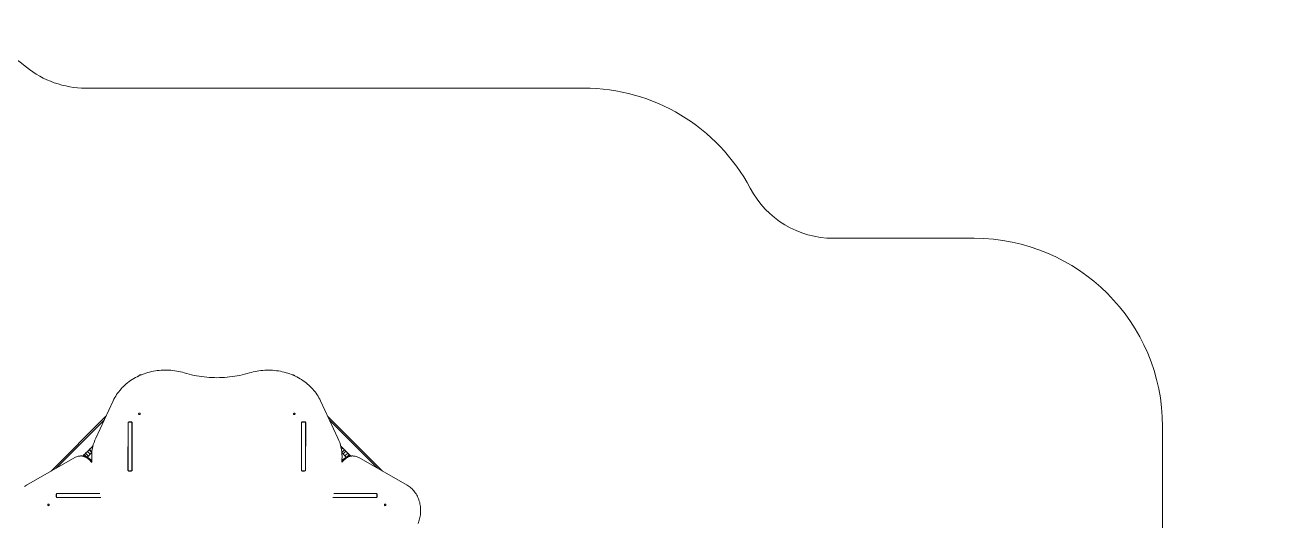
# Model space of a CAD drawing. Header units: millimetres. Extents: x -9608 to 9087, y -7864 to 6934.
# Drawn here: x 2400 to 9087, y 4302 to 6934 of the extents above; entities that cross this region are included whole.
import ezdxf

# ---------------------------------------------------------------- set-up
doc = ezdxf.new("R2010")
doc.units = ezdxf.units.MM
doc.layers.add('DIKOM_ЗОНА', color=80, linetype='Continuous')
doc.layers.add('DIKOM_ОБЪЕКТ', color=7, linetype='Continuous')

msp = doc.modelspace()

# ---------------------------------------------------------------- linework, layer by layer
at = {"layer": 'DIKOM_ЗОНА', "color": 3, "lineweight": 15}
msp.add_lwpolyline([(2280.36, -6275.022, -0.21386104), (2653.598, -6107.728), (5425.005, -6107.728, 0.41421356), (6425.005, -5107.728), (6425.005, -4261.037, -0.41421356), (6925.005, -3761.037), (7587.281, -3761.037, 0.42092055), (9086.89, -2226.773), (9072.479, -1596.07, 0.40428966), (7589.605, -130.427, -0.41094637), (6600.76, 869.499), (6600.756, 1251.344, -0.3376398), (7335.642, 2215.573, 0.33763655), (8437.97, 3661.898), (8437.97, 4802.31, 0.41421356), (7437.97, 5802.31), (6690.583, 5802.31, -0.27765122), (6248.825, 6068.11, 0.27765122), (5365.309, 6599.71), (2721.042, 6599.71, -0.17181305), (2406.41, 6711.115, 0.17181305), (1777.145, 6933.924)], format="xyb", dxfattribs=at)
at = {"layer": 'DIKOM_ОБЪЕКТ', "color": 7, "linetype": 'Continuous', "lineweight": 15}
for p, q in [((2867.145, 4940.018), (2774.676, 4741.869)), ((3968.036, 4939.359), (4060.184, 4741.045)), ((2828.525, 4857.258), (2537.54, 4566.27)), ((2818.622, 4836.046), (2563.892, 4581.317)), ((2945.712, 4823.172), (2945.499, 4571.159)), ((2945.712, 4815.672), (2945.499, 4570.919)), ((2945.712, 4815.672), (2945.712, 4823.172)), ((2945.88, 4826.517), (2966.891, 4826.517)), ((2945.88, 4566.71), (2945.88, 4826.517)), ((2962.115, 4828.358), (2951.724, 4828.365)), ((2951.724, 4826.517), (2951.724, 4828.365)), ((2962.115, 4826.517), (2962.115, 4828.358)), ((2966.891, 4566.71), (2966.891, 4826.517)), ((2967.899, 4571.075), (2968.112, 4823.158)), ((3866.504, 4570.499), (3866.717, 4822.582)), ((3866.504, 4570.319), (3866.717, 4815.082)), ((3866.717, 4815.082), (3866.717, 4822.582)), ((3866.885, 4568.145), (3866.885, 4826.082)), ((3869.601, 4826.517), (3886.218, 4826.517)), ((3872.714, 4827.774), (3883.121, 4827.768)), ((3872.714, 4826.517), (3872.714, 4827.774)), ((3883.121, 4826.517), (3883.121, 4827.768)), ((3887.881, 4567.668), (3887.881, 4826.082)), ((3889.117, 4822.568), (3888.904, 4570.554)), ((4296.237, 4566.273), (4007.007, 4855.5)), ((4269.87, 4581.321), (4016.818, 4834.367)), ((2753.101, 4693.533), (2759.799, 4700.23)), ((2753.101, 4693.533), (2757.312, 4689.319)), ((4075.046, 4699.146), (4075.29, 4698.911)), ((4075.29, 4698.911), (4075.137, 4698.77)), ((4085.406, 4688.782), (4078.647, 4682.02)), ((4085.406, 4688.782), (4094.806, 4679.391)), ((2406.696, 4491.582), (2663.44, 4638.137)), ((2701.633, 4646.421), (2694.141, 4646.421)), ((2705.844, 4646.273), (2713.229, 4653.649)), ((2713.229, 4653.649), (2725.238, 4641.64)), ((2720.37, 4660.803), (2730.655, 4671.085)), ((2720.37, 4660.803), (2735.233, 4645.954)), ((2730.655, 4671.085), (2745.502, 4656.235)), ((2735.233, 4645.954), (2745.502, 4656.235)), ((2738.94, 4679.371), (2740.604, 4681.036)), ((2738.94, 4679.371), (2753.726, 4664.592)), ((2739.49, 4626.895), (2754.275, 4612.109)), ((2746.997, 4626.895), (2739.49, 4626.895)), ((2740.604, 4681.036), (2754.016, 4667.63)), ((2746.997, 4626.895), (2753.436, 4620.452)), ((2752.826, 4644.527), (2752.826, 4637.027)), ((4080.585, 4613.213), (4094.272, 4626.897)), ((4094.806, 4679.391), (4080.859, 4665.44)), ((4081.363, 4621.488), (4086.78, 4626.897)), ((4081.866, 4636.56), (4081.866, 4644.06)), ((4086.78, 4626.897), (4094.272, 4626.897)), ((4101.962, 4672.237), (4087.115, 4657.388)), ((4087.115, 4657.388), (4097.385, 4647.106)), ((4112.247, 4661.956), (4097.385, 4647.106)), ((4101.962, 4672.237), (4112.247, 4661.956)), ((4120.532, 4653.67), (4108.462, 4641.613)), ((4122.195, 4652.004), (4113.742, 4643.553)), ((4120.532, 4653.67), (4122.195, 4652.004)), ((4139.636, 4646.423), (4132.129, 4646.423)), ((4170.337, 4638.138), (4427.081, 4491.583)), ((2945.88, 4566.71), (2966.891, 4566.71)), ((2951.495, 4565.959), (2961.887, 4565.952)), ((3868.472, 4566.71), (3886.935, 4566.71)), ((3882.892, 4565.362), (3872.501, 4565.369)), ((2565.036, 4431.263), (2565.036, 4441.663)), ((2566.333, 4441.663), (2565.036, 4441.663)), ((2566.333, 4431.263), (2565.036, 4431.263)), ((2566.333, 4425.963), (2566.333, 4446.963)), ((2796.13, 4446.963), (2566.333, 4446.963)), ((2801.822, 4425.963), (2566.333, 4425.963)), ((2570.224, 4447.663), (2795.947, 4447.663)), ((2802.005, 4425.263), (2570.224, 4425.263)), ((4263.538, 4425.263), (4032.55, 4425.263)), ((4032.733, 4425.963), (4267.444, 4425.963)), ((4038.455, 4446.963), (4267.444, 4446.963)), ((4038.638, 4447.663), (4263.538, 4447.663)), ((4267.444, 4446.963), (4267.444, 4425.963)), ((4267.444, 4441.663), (4268.741, 4441.663)), ((4267.444, 4431.263), (4268.741, 4431.263)), ((4268.741, 4441.663), (4268.741, 4431.263))]:
    msp.add_line(p, q, dxfattribs=at)
at = {"layer": 'DIKOM_ОБЪЕКТ', "color": 7, "linetype": 'Continuous', "lineweight": 15, "flags": 128}
for points in [[(2867.145, 4940.018), (2871.204, 4948.304), (2875.583, 4956.463), (2880.298, 4964.486), (2885.333, 4972.362), (2890.674, 4980.083), (2896.32, 4987.638), (2902.27, 4995.02), (2908.511, 5002.219), (2915.042, 5009.226), (2921.832, 5016.034), (2928.912, 5022.633), (2936.237, 5029.016), (2943.82, 5035.176), (2951.633, 5041.104), (2959.689, 5046.795), (2967.96, 5052.24), (2976.459, 5057.434), (2985.141, 5062.37), (2994.022, 5067.043), (3003.085, 5071.446), (3012.332, 5075.574), (3021.732, 5079.423), (3031.268, 5082.988), (3040.942, 5086.264), (3050.754, 5089.248), (3060.672, 5091.936), (3070.697, 5094.325), (3080.814, 5096.411), (3090.991, 5098.194), (3101.245, 5099.669), (3111.56, 5100.836), (3121.905, 5101.693), (3132.281, 5102.239), (3142.657, 5102.474), (3153.064, 5102.396), (3163.44, 5102.007), (3173.801, 5101.307), (3184.131, 5100.296), (3194.415, 5098.976), (3204.639, 5097.349), (3214.786, 5095.416), (3224.857, 5093.179), (3234.821, 5090.642), (3244.693, 5087.807)], [(3590.686, 5087.614), (3577.823, 5083.881), (3564.853, 5080.437), (3551.791, 5077.286), (3538.638, 5074.429), (3525.409, 5071.869), (3512.088, 5069.606), (3498.721, 5067.643), (3485.294, 5065.981), (3471.82, 5064.621), (3458.316, 5063.564), (3444.781, 5062.811), (3431.232, 5062.362), (3417.667, 5062.217), (3404.102, 5062.377), (3390.552, 5062.841), (3377.017, 5063.61), (3363.513, 5064.682), (3350.055, 5066.057), (3336.627, 5067.733), (3323.26, 5069.711), (3309.955, 5071.988), (3296.725, 5074.564), (3283.572, 5077.435), (3270.511, 5080.601), (3257.541, 5084.059), (3244.693, 5087.807)], [(3590.686, 5087.614), (3600.558, 5090.439), (3610.538, 5092.965), (3620.608, 5095.191), (3630.756, 5097.113), (3640.994, 5098.729), (3651.279, 5100.038), (3661.609, 5101.037), (3671.97, 5101.726), (3682.346, 5102.103), (3692.752, 5102.168), (3703.143, 5101.921), (3713.519, 5101.363), (3723.865, 5100.494), (3734.164, 5099.315), (3744.418, 5097.827), (3754.611, 5096.033), (3764.712, 5093.934), (3774.738, 5091.533), (3784.656, 5088.833), (3794.452, 5085.838), (3804.126, 5082.549), (3813.663, 5078.973), (3823.062, 5075.112), (3832.294, 5070.972), (3841.342, 5066.557), (3850.223, 5061.874), (3858.905, 5056.926), (3867.389, 5051.721), (3875.659, 5046.265), (3883.701, 5040.564), (3891.513, 5034.625), (3899.081, 5028.455), (3906.406, 5022.062), (3913.47, 5015.453), (3920.261, 5008.637), (3926.761, 5001.62), (3933.002, 4994.413), (3938.937, 4987.022), (3944.568, 4979.459), (3949.893, 4971.73), (3954.913, 4963.846), (3959.613, 4955.817), (3963.992, 4947.651), (3968.036, 4939.359)], [(2945.712, 4823.172), (2945.834, 4824.186), (2945.88, 4824.401)], [(2945.712, 4815.672), (2945.834, 4816.686), (2945.88, 4816.901)], [(3010.852, 4870.329), (3010.669, 4869.255), (3010.15, 4868.269), (3009.326, 4867.45), (3008.273, 4866.864), (3007.083, 4866.56), (3005.832, 4866.56), (3004.626, 4866.867), (3003.574, 4867.454), (3002.75, 4868.274), (3002.231, 4869.261), (3002.048, 4870.335), (3002.231, 4871.408), (3002.75, 4872.394), (3003.574, 4873.213), (3004.626, 4873.799), (3005.832, 4874.104), (3007.083, 4874.103), (3008.289, 4873.797), (3009.341, 4873.21), (3010.15, 4872.389), (3010.669, 4871.403), (3010.852, 4870.329)], [(3832.858, 4869.802), (3832.675, 4868.729), (3832.156, 4867.742), (3831.332, 4866.923), (3830.28, 4866.337), (3829.074, 4866.033), (3827.823, 4866.033), (3826.617, 4866.34), (3825.565, 4866.927), (3824.756, 4867.747), (3824.237, 4868.734), (3824.054, 4869.808), (3824.237, 4870.881), (3824.756, 4871.867), (3825.58, 4872.686), (3826.633, 4873.272), (3827.838, 4873.577), (3829.089, 4873.576), (3830.28, 4873.27), (3831.332, 4872.683), (3832.156, 4871.863), (3832.675, 4870.876), (3832.858, 4869.802)], [(3866.717, 4822.582), (3866.824, 4823.595), (3866.885, 4823.808)], [(3866.717, 4815.082), (3866.824, 4816.095), (3866.885, 4816.308)], [(2740.604, 4681.036), (2741.794, 4682.222), (2743.137, 4683.562), (2744.601, 4685.034), (2746.188, 4686.616), (2747.852, 4688.283), (2749.576, 4690.01), (2751.346, 4691.769), (2753.101, 4693.533)], [(4075.29, 4698.911), (4076.663, 4697.529), (4078.036, 4696.155), (4079.394, 4694.801), (4080.707, 4693.482), (4081.988, 4692.208), (4083.209, 4690.992), (4084.354, 4689.847), (4085.406, 4688.782)], [(2663.44, 4638.137), (2667.789, 4640.41), (2672.275, 4642.331), (2676.852, 4643.892), (2681.522, 4645.083), (2686.252, 4645.9), (2691.013, 4646.34), (2695.789, 4646.398), (2700.565, 4646.077), (2705.295, 4645.376), (2709.994, 4644.3), (2714.603, 4642.853), (2719.119, 4641.043), (2723.514, 4638.877), (2727.771, 4636.367), (2731.86, 4633.524), (2735.782, 4630.362), (2739.49, 4626.895)], [(2713.229, 4653.649), (2713.977, 4654.403), (2714.786, 4655.212), (2715.64, 4656.069), (2716.54, 4656.966), (2717.471, 4657.897), (2718.417, 4658.852), (2719.394, 4659.823), (2720.37, 4660.803)], [(2729.129, 4639.855), (2729.633, 4640.363), (2730.487, 4641.22), (2731.387, 4642.117), (2732.318, 4643.047), (2733.279, 4644.002), (2734.241, 4644.974), (2735.233, 4645.954)], [(2730.655, 4671.085), (2731.845, 4672.271), (2733.02, 4673.442), (2734.149, 4674.584), (2735.248, 4675.682), (2736.301, 4676.722), (2737.262, 4677.692), (2738.147, 4678.578), (2738.94, 4679.371)], [(2745.502, 4656.235), (2746.692, 4657.422), (2747.867, 4658.593), (2749.011, 4659.735), (2750.11, 4660.833), (2751.147, 4661.873), (2752.109, 4662.842), (2752.994, 4663.729), (2753.711, 4664.437)], [(4081.027, 4663.465), (4081.515, 4662.979), (4082.37, 4662.122), (4083.27, 4661.225), (4084.201, 4660.295), (4085.162, 4659.34), (4086.124, 4658.368), (4087.115, 4657.388)], [(4094.272, 4626.897), (4097.995, 4630.363), (4101.901, 4633.526), (4106.006, 4636.369), (4110.263, 4638.879), (4114.658, 4641.044), (4119.174, 4642.855), (4123.782, 4644.301), (4128.467, 4645.378), (4133.212, 4646.078), (4137.973, 4646.4), (4142.764, 4646.341), (4147.525, 4645.902), (4152.255, 4645.085), (4156.909, 4643.893), (4161.502, 4642.333), (4165.973, 4640.412), (4170.337, 4638.138)], [(4094.806, 4679.391), (4095.554, 4678.637), (4096.362, 4677.828), (4097.232, 4676.971), (4098.117, 4676.074), (4099.048, 4675.144), (4100.009, 4674.189), (4100.986, 4673.217), (4101.962, 4672.237)], [(4097.385, 4647.106), (4098.575, 4645.92), (4099.75, 4644.749), (4100.894, 4643.607), (4101.993, 4642.509), (4103.03, 4641.469), (4103.992, 4640.499), (4104.648, 4639.856)], [(4112.247, 4661.956), (4113.422, 4660.769), (4114.597, 4659.598), (4115.741, 4658.456), (4116.84, 4657.358), (4117.877, 4656.318), (4118.854, 4655.349), (4119.739, 4654.462), (4120.532, 4653.67)], [(2945.88, 4569.32), (2945.605, 4570.145), (2945.499, 4571.159)], [(3866.885, 4568.73), (3866.626, 4569.495), (3866.504, 4570.499)], [(2395.618, 4484.468), (2401.08, 4488.181), (2406.696, 4491.582)], [(4427.081, 4491.583), (4432.696, 4488.182), (4438.144, 4484.469), (4443.439, 4480.454), (4448.566, 4476.145), (4453.494, 4471.553), (4458.224, 4466.689), (4462.756, 4461.564), (4467.044, 4456.19), (4471.118, 4450.581), (4474.948, 4444.75), (4478.519, 4438.71), (4481.83, 4432.477), (4484.882, 4426.064), (4487.659, 4419.486), (4490.146, 4412.761), (4492.358, 4405.903), (4494.266, 4398.929), (4495.883, 4391.856), (4497.195, 4384.7), (4498.218, 4377.479), (4498.92, 4370.209), (4499.316, 4362.908), (4499.408, 4355.593), (4499.194, 4348.281), (4498.66, 4340.991), (4497.836, 4333.739), (4496.692, 4326.543), (4495.242, 4319.419), (4493.503, 4312.385), (4491.473, 4305.458)], [(2523.029, 4391.363), (2524.097, 4391.184), (2525.088, 4390.664), (2525.912, 4389.844), (2526.492, 4388.79), (2526.797, 4387.589), (2526.797, 4386.336), (2526.492, 4385.135), (2525.912, 4384.081), (2525.088, 4383.261), (2524.097, 4382.741), (2523.029, 4382.563), (2521.96, 4382.741), (2520.969, 4383.261), (2520.145, 4384.081), (2519.565, 4385.135), (2519.26, 4386.336), (2519.26, 4387.589), (2519.565, 4388.79), (2520.145, 4389.844), (2520.969, 4390.664), (2521.96, 4391.184), (2523.029, 4391.363)], [(4310.733, 4382.563), (4309.665, 4382.741), (4308.673, 4383.262), (4307.864, 4384.082), (4307.269, 4385.135), (4306.964, 4386.337), (4306.964, 4387.589), (4307.269, 4388.791), (4307.864, 4389.845), (4308.673, 4390.665), (4309.665, 4391.185), (4310.733, 4391.363), (4311.816, 4391.185), (4312.793, 4390.665), (4313.617, 4389.845), (4314.212, 4388.791), (4314.517, 4387.589), (4314.517, 4386.337), (4314.212, 4385.135), (4313.617, 4384.082), (4312.793, 4383.262), (4311.816, 4382.741), (4310.733, 4382.563)], [(4491.473, 4305.458), (4486.041, 4287.851)]]:
    msp.add_lwpolyline(points, dxfattribs=at)
at = {"layer": 'DIKOM_ОБЪЕКТ', "color": 7, "linetype": 'Continuous', "lineweight": 15}
for centre, radius, start, end in [((2951.584, 4822.079), 6.287, 88.725682, 135.0969591), ((2962.231, 4822.031), 6.327, 45.1490373, 91.0424878), ((2963.251, 4823.09), 4.862, 0.7997882, 41.5119182), ((2963.183, 4815.546), 4.942, 4.0844015, 41.3706708), ((3006.457, 4861.665), 4.978, 81.006817, 98.993183), ((3828.456, 4860.861), 5.253, 81.3956947, 98.6043053), ((3872.59, 4821.467), 6.308, 88.8715305, 132.9850378), ((3883.274, 4821.559), 6.21, 46.7399215, 91.4185075), ((3884.364, 4822.525), 4.753, 0.5082225, 42.2745206), ((3884.422, 4815.061), 4.686, 3.0167503, 42.4270497), ((2983.028, 4643.977), 230.202, 154.8338074, 179.8630182), ((3852.605, 4643.721), 229.261, 0.0846512, 25.1197645), ((2700.817, 4582.064), 64.362, 44.1505796, 89.2735255), ((2981.878, 4637.194), 229.052, 180.0418393, 186.0281017), ((3858.244, 4636.371), 223.622, 354.318016, 0.0482668), ((4132.744, 4582.568), 63.857, 90.5520275, 136.0379002), ((3952.631, 4476.933), 243.725, 44.0117208, 45.915363), ((2951.45, 4572.54), 6.581, 242.3641454, 270.391087), ((2961.938, 4572.58), 6.628, 269.5577153, 297.6618842), ((2962.966, 4571.25), 4.936, 322.6862536, 357.9680475), ((3872.335, 4571.518), 6.151, 213.2489063, 271.5441043), ((3883.273, 4570.998), 5.649, 266.1340114, 355.4978202), ((2571.49, 4441.75), 6.455, 143.0324112, 180.7715062), ((2571.49, 4431.176), 6.455, 179.2284752, 216.9676133), ((2570.244, 4443.04), 4.623, 90.2452638, 121.9428989), ((2570.244, 4429.886), 4.623, 238.0571045, 269.7547842), ((2577.736, 4443.04), 4.623, 90.0536796, 121.9436319), ((2577.736, 4429.885), 4.623, 238.0563722, 269.9463674), ((4256.026, 4443.04), 4.623, 58.0570998, 89.7547369), ((4256.026, 4429.886), 4.623, 270.2452159, 301.9429766), ((4263.494, 4442.905), 4.759, 58.5242821, 89.4784057), ((4263.494, 4430.022), 4.759, 270.5215451, 301.4757961), ((4262.034, 4441.667), 6.707, 359.963116, 36.2329645), ((4262.034, 4431.259), 6.707, 323.7670239, 0.0368956), ((2530.337, 4386.963), 3.639, 167.6080514, 192.3919486), ((2530.337, 4386.963), 3.64, 167.6081838, 192.3918162), ((4299.862, 4386.963), 7.175, 353.7506048, 6.2493952)]:
    msp.add_arc(centre, radius, start, end, dxfattribs=at)
for points, knots in [([(3017.413, 5077.652), (3017.103, 5077.682), (3016.036, 5077.785), (3014.258, 5077.589), (3012.167, 5077.275), (3010.157, 5076.765), (3007.923, 5075.971), (3005.41, 5074.644), (3003.115, 5072.939), (3002.211, 5071.393), (3001.88, 5070.827)], [0, 0, 0, 0, 0.05247526, 0.18057566, 0.29960766, 0.40931663, 0.52966233, 0.6982889, 0.88970865, 1, 1, 1, 1]), ([(3831.531, 5071.242), (3831.282, 5071.662), (3830.454, 5073.061), (3828.267, 5074.64), (3825.763, 5075.972), (3823.528, 5076.764), (3821.519, 5077.276), (3819.427, 5077.586), (3817.746, 5077.783), (3816.775, 5077.694), (3816.562, 5077.674)], [0, 0, 0, 0, 0.08585641, 0.28594426, 0.46239357, 0.58841593, 0.7033199, 0.82798996, 0.96215848, 1, 1, 1, 1])]:
    msp.add_open_spline(points, degree=3, knots=knots, dxfattribs=at)

doc.saveas('drawing.dxf')
